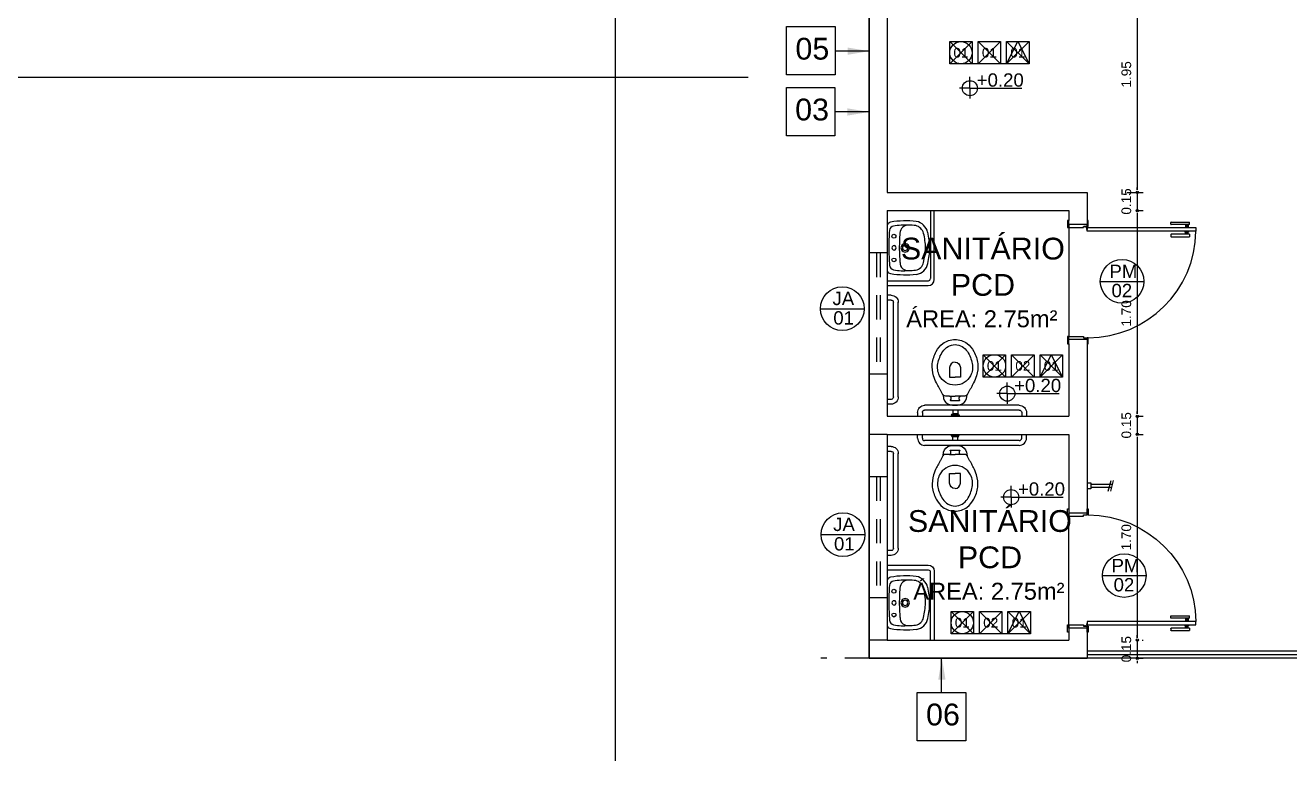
# Model space of a CAD drawing. Header units: millimetres. Extents: x 2125 to 3408, y 1171 to 1686.
# Drawn here: x 2913.12 to 2923.57, y 1518.78 to 1524.86 of the extents above; entities that cross this region are included whole.
import ezdxf
from ezdxf.enums import TextEntityAlignment as Align

# ---------------------------------------------------------------- set-up
doc = ezdxf.new("R2010")
doc.units = ezdxf.units.MM
doc.linetypes.add('CONTORNO_QUADRO_T', pattern=[0.35, 0.2, -0.15])
for name, color, linetype in [('at_Entity', 7, 'Continuous'), ('barras acess', 7, 'Continuous'), ('CALÇADA', 252, 'Continuous'), ('cotas', 7, 'Continuous'), ('ESQUADRIA', 3, 'Continuous'), ('ESQUADRIAS', 7, 'Continuous'), ('JANELA2', 1, 'Continuous'), ('LAYOUT', 7, 'Continuous'), ('Layout_Equipamentos', 7, 'Continuous'), ('linha de corte', 1, 'Continuous'), ('PAREDE', 4, 'Continuous'), ('SAN', 7, 'Continuous'), ('soleira piso', 7, 'Continuous'), ('TEXTO01', 7, 'Continuous'), ('TEXTO02', 3, 'Continuous'), ('TEXTO03', 2, 'Continuous'), ('TEXTO_ESP_FORRO', 62, 'Continuous'), ('TEXTO_ESP_PAREDES', 10, 'Continuous'), ('TEXTO_ESP_PISO', 150, 'Continuous')]:
    doc.layers.add(name, color=color, linetype=linetype)
doc.styles.add('ARIAL', font='sanss___.ttf')
doc.styles.add('ROMANS', font='arial.ttf')
doc.styles.get("Standard").update_dxf_attribs({"font": 'arial.ttf'})
doc.styles.add('TEXTO1', font='swissko.ttf', dxfattribs={"width": 0.6, "height": 0.1})
doc.dimstyles.new('ESCALA 50', dxfattribs={"dimtxt": 0.08, "dimasz": 0.02, "dimexe": 0.05, "dimexo": 0.05, "dimgap": 0.05, "dimtad": 1, "dimlfac": -10, "dimzin": 1, "dimdsep": 46, "dimtxsty": 'ROMANS', "dimblk1": 'PPC', "dimblk2": 'PPC', "dimsah": 1, "dimcen": 0.02, "dimclrd": 7, "dimclre": 7, "dimclrt": 3, "dimadec": 0, "dimazin": 0, "dimtfac": 1, "dimtix": 1, "dimtmove": 1, "dimatfit": 3, "dimldrblk": 'PPC', "dimfxl": 0, "dimtolj": 1, "dimtzin": 12, "dimarcsym": 0})

# ---------------------------------------------------------------- blocks, each defined once
blk = doc.blocks.new('P90_02')
at = {"layer": 'ESQUADRIAS', "color": 2}
for p, q in [((0.025, 0.075), (0.025, 0.975)), ((0.025, 0.975), (0.055, 0.975)), ((0.055, 0.975), (0.055, 0.075)), ((0.055, 0.075), (0.025, 0.075))]:
    blk.add_line(p, q, dxfattribs=at)
at = {"layer": 'ESQUADRIAS', "color": 3, "linetype": 'Continuous'}
for p, q in [((-0.02, 0.77), (-0.02, 0.921)), ((0, 0.921), (0, 0.77)), ((0.023, 0.88), (0.023, 0.92)), ((0.057, 0.88), (0.057, 0.92)), ((0.08, 0.921), (0.08, 0.77)), ((0.1, 0.77), (0.1, 0.921)), ((-0.003, 0.767), (-0.017, 0.767)), ((0.083, 0.767), (0.097, 0.767))]:
    blk.add_line(p, q, dxfattribs=at)
at = {"layer": 'ESQUADRIAS', "color": 3}
for p, q in [((0, 0.921), (-0.02, 0.921)), ((0, 0.91), (0.023, 0.91)), ((0, 0.9), (0.023, 0.9)), ((0, 0.89), (0.023, 0.89)), ((0.023, 0.92), (0.025, 0.92)), ((0.023, 0.88), (0.025, 0.88)), ((0.057, 0.92), (0.055, 0.92)), ((0.057, 0.88), (0.055, 0.88)), ((0.08, 0.91), (0.057, 0.91)), ((0.08, 0.9), (0.057, 0.9)), ((0.08, 0.89), (0.057, 0.89)), ((0.08, 0.921), (0.1, 0.921))]:
    blk.add_line(p, q, dxfattribs=at)
at = {"layer": 'ESQUADRIAS'}
for p, q in [((0.016, 0.059), (0.016, 0.062)), ((0.032, 0.074), (0.029, 0.074))]:
    blk.add_line(p, q, dxfattribs=at)
at = {"layer": 'ESQUADRIAS', "color": 3}
for points in [[(0.015, 0.085), (-0.035, 0.085), (-0.035, 0.075), (0.015, 0.075)], [(0.985, 0.085), (0.935, 0.085), (0.935, 0.075), (0.985, 0.075)], [(0.025, -0.075), (0, -0.075), (-0.035, -0.075), (-0.035, -0.085), (0.025, -0.085)], [(0.985, -0.075), (0.925, -0.075), (0.925, -0.085), (0.985, -0.085)]]:
    blk.add_lwpolyline(points, close=True, dxfattribs=at)
at = {"layer": 'ESQUADRIAS', "color": 2}
for points in [[(0.025, 0.045), (0.015, 0.045), (0.015, 0.075), (0, 0.075), (0, -0.075), (0.025, -0.075)], [(0.925, 0.045), (0.935, 0.045), (0.935, 0.075), (0.95, 0.075), (0.95, -0.075), (0.925, -0.075)]]:
    blk.add_lwpolyline(points, close=True, dxfattribs=at)
at = {"layer": 'ESQUADRIAS', "color": 1}
for points in [[(0.016, 0.071, -0.236068), (0.015, 0.073), (0.015, 0.07), (0.015, 0.05), (0.016, 0.05)], [(0.02, 0.074, 0.236068), (0.017, 0.075), (0.02, 0.075), (0.04, 0.075), (0.04, 0.074)]]:
    blk.add_lwpolyline(points, format="xyb", close=True, dxfattribs=at)
at = {"layer": 'ESQUADRIAS'}
for points in [[(0.017, 0.063), (0.016, 0.062), (0.016, 0.062)], [(0.017, 0.058), (0.016, 0.059), (0.016, 0.059)], [(0.017, 0.06), (0.017, 0.06), (0.017, 0.058), (0.017, 0.058), (0.017, 0.063), (0.017, 0.063), (0.017, 0.06), (0.017, 0.06)], [(0.028, 0.073), (0.029, 0.074), (0.029, 0.074)], [(0.03, 0.073), (0.03, 0.073), (0.033, 0.073), (0.033, 0.073), (0.028, 0.073), (0.028, 0.073), (0.03, 0.073), (0.03, 0.073)], [(0.033, 0.073), (0.032, 0.074), (0.032, 0.074)]]:
    blk.add_lwpolyline(points, dxfattribs=at)
at = {"layer": 'ESQUADRIAS', "color": 1}
blk.add_circle((0.017, 0.073), 0.0025, dxfattribs=at)
at = {"layer": 'ESQUADRIAS'}
blk.add_arc((0.043, 0.083), 0.892, 0.1295, 89.2231, dxfattribs=at)
at = {"layer": 'ESQUADRIAS', "color": 3, "linetype": 'Continuous'}
for centre, start, end in [((-0.017, 0.77), 180, 260.5377), ((-0.003, 0.77), 260.5377, 360), ((0.083, 0.77), 180, 279.4623), ((0.097, 0.77), 279.4623, 0)]:
    blk.add_arc(centre, 0.003, start, end, dxfattribs=at)
blk = doc.blocks.new('new block5')
at = {"layer": 'barras acess', "color": 0}
for p, q in [((-0.391, 0.04), (0.391, 0.04)), ((-0.391, 0), (0.391, 0)), ((-0.452, -0.02), (-0.452, -0.051)), ((-0.412, -0.02), (-0.412, -0.051)), ((0.408, -0.02), (0.408, -0.051)), ((0.448, -0.02), (0.448, -0.051))]:
    blk.add_line(p, q, dxfattribs=at)
for centre, radius, start, end in [((-0.392, -0.02), 0.06, 88.8662, 180.134), ((-0.392, -0.02), 0.0201, 87.1138, 179.9486), ((0.39, -0.018), 0.0579, 357.6185, 90.9862), ((0.39, -0.018), 0.0181, 353.5362, 89.508)]:
    blk.add_arc(centre, radius, start, end, dxfattribs=at)
blk = doc.blocks.new('P-9-S')
at = {"layer": 'SAN'}
for points in [[(0.099, -0.143, -0.047116), (0.099, -0.142), (0.095, -0.113, 0.305161), (0.04, -0.06, 0.049506), (0, -0.056, 0.049506), (-0.04, -0.06, 0.305161), (-0.095, -0.113), (-0.099, -0.142, -0.047116), (-0.099, -0.143)], [(0.045, -0.13, -0.414214), (0.035, -0.12), (0.035, -0.107, -0.226163), (0.038, -0.102, 0.733322), (0.035, -0.095), (0, -0.095), (-0.035, -0.095, 0.733322), (-0.038, -0.102, -0.226163), (-0.035, -0.107), (-0.035, -0.12, -0.414214), (-0.045, -0.13)], [(0.045, -0.13), (0.08, -0.13, -0.269143), (0.098, -0.14), (0.099, -0.143, 0.044891), (0.1, -0.143), (0.12, -0.18, -0.036783), (0.132, -0.2, -0.0196), (0.153, -0.24, -0.056836), (0.178, -0.3, -0.089116), (0.188, -0.4, -0.095425), (0.155, -0.5, -0.091656), (0.1, -0.566, -0.16072), (0, -0.6, -0.16072), (-0.1, -0.566, -0.091656), (-0.155, -0.5, -0.095425), (-0.188, -0.4, -0.089116), (-0.178, -0.3, -0.056836), (-0.153, -0.24, -0.0196), (-0.132, -0.2, -0.036783), (-0.12, -0.18), (-0.1, -0.143, 0.044891), (-0.099, -0.143), (-0.098, -0.14, -0.269143), (-0.08, -0.13), (-0.045, -0.13)], [(0, -0.412, -0.394755), (-0.045, -0.368), (-0.045, -0.288), (0, -0.288)], [(0, -0.412, 0.394755), (0.045, -0.368), (0.045, -0.288), (0, -0.288)]]:
    blk.add_lwpolyline(points, format="xyb", dxfattribs=at)
for points in [[(-0.045, -0.13), (0, -0.13)], [(0.045, -0.13), (0, -0.13)]]:
    blk.add_lwpolyline(points, dxfattribs=at)
blk.add_lwpolyline([(-0.128, -0.3, -0.278895), (0, -0.222, -0.278895), (0.128, -0.3, -0.167831), (0.142, -0.4, -0.098952), (0.102, -0.5, -0.247323), (0, -0.557, -0.247323), (-0.102, -0.5, -0.098952), (-0.142, -0.4, -0.167831)], format="xyb", close=True, dxfattribs=at)
at = {"flags": 3}
blk.add_attdef('CODIGO', text='', height=0.024, dxfattribs=at).set_placement((0, 0), align=Align.MIDDLE)
blk = doc.blocks.new('new block6')
at = {"layer": 'at_Entity', "color": 0}
for p, q in [((-0.032, -0.011), (-0.032, 0)), ((0.03, -0.008), (0.03, 0)), ((0.03, -0.008), (-0.032, -0.008)), ((-0.021, -0.051), (-0.021, -0.021)), ((0.019, -0.021), (-0.021, -0.021)), ((0.019, -0.051), (0.019, -0.021))]:
    blk.add_line(p, q, dxfattribs=at)
for centre, radius, start, end in [((-0.018, -0.008), 0.0136, 186.9665, 257.5809), ((0.016, -0.008), 0.0138, 280.9359, 356.4443)]:
    blk.add_arc(centre, radius, start, end, dxfattribs=at)
blk = doc.blocks.new('new block7')
at = {"layer": 'Layout_Equipamentos'}
for p, q in [((0, 0.051), (0.032, 0.051)), ((0.032, 0), (0, 0)), ((0.032, 0.051), (0.032, 0)), ((0.032, 0.04), (0.212, 0.04)), ((0.205, 0.011), (0.032, 0.011)), ((0.176, -0.019), (0.199, 0.07)), ((0.197, -0.019), (0.22, 0.07))]:
    blk.add_line(p, q, dxfattribs=at)
blk = doc.blocks.new('new block8')
at = {"layer": 'at_Entity', "color": 0}
for p, q in [((0, 0), (-0.339, 0)), ((0, 0.04), (-0.337, 0.04))]:
    blk.add_line(p, q, dxfattribs=at)
at = {"layer": 'at_Entity', "color": 7}
for p, q in [((-0.387, -0.01), (-0.387, -0.58)), ((-0.356, -0.58), (-0.356, -0.017))]:
    blk.add_line(p, q, dxfattribs=at)
at = {"layer": 'at_Entity'}
blk.add_arc((-0.337, -0.01), 0.05, 90, 180, dxfattribs=at)
at = {"layer": 'at_Entity', "color": 7}
blk.add_arc((-0.338, -0.017), 0.0172, 91.789, 179.0886, dxfattribs=at)
blk = doc.blocks.new('new block12')
at = {"layer": 'at_Entity', "color": 0}
for p, q in [((-0.19, 0), (0, 0)), ((-0.114, 0.055), (-0.108, 0.066)), ((-0.108, 0.042), (-0.114, 0.055)), ((-0.108, 0.066), (-0.097, 0.072)), ((-0.097, 0.036), (-0.108, 0.042)), ((-0.097, 0.072), (-0.085, 0.066)), ((-0.085, 0.042), (-0.097, 0.036)), ((-0.085, 0.066), (-0.08, 0.055)), ((-0.08, 0.055), (-0.085, 0.042)), ((-0.063, 0), (0.125, 0)), ((0, 0), (0.193, 0)), ((0.083, 0.055), (0.087, 0.066)), ((0.087, 0.042), (0.083, 0.055)), ((0.087, 0.066), (0.099, 0.072)), ((0.099, 0.036), (0.087, 0.042)), ((0.099, 0.072), (0.11, 0.066)), ((0.11, 0.042), (0.099, 0.036)), ((0.11, 0.066), (0.116, 0.055)), ((0.116, 0.055), (0.11, 0.042))]:
    blk.add_line(p, q, dxfattribs=at)
for centre, radius, start, end in [((-0.104, 0.219), 0.117, 102.514, 169.9443), ((-0.012, -0.125), 0.474, 88.698, 104.4219), ((0.014, -0.261), 0.577, 91.3524, 103.5038), ((0.01, -0.125), 0.474, 75.6368, 91.3415), ((-0.013, -0.257), 0.572, 76.4579, 88.6966), ((0.108, 0.225), 0.111, 7.7196, 79.5925), ((0.53, 0.153), 0.754, 173.4134, 189.6929), ((0.123, 0.188), 0.311, 171.3221, 181.8265), ((-0.102, 0.216), 0.0847, 102.9461, 167.2809), ((0.105, 0.222), 0.0784, 8.4194, 78.3837), ((-0.133, 0.188), 0.319, 357.9946, 8.1696), ((-0.531, 0.154), 0.753, 350.2791, 6.5765), ((0.425, 0.149), 0.614, 177.3231, 189.2415), ((-0.117, 0.174), 0.0716, 176.6025, 219.5997), ((-0.121, 0.171), 0.0667, 220.3438, 269.4487), ((0.002, 1.574), 1.475, 265.1896, 269.9391), ((-0.001, 0.147), 0.0349, 150.0032, 209.9968), ((-0.001, 0.147), 0.0349, 90, 149.9929), ((-0.001, 0.147), 0.0349, 209.9968, 269.9993), ((-0.001, 0.147), 0.0222, 90, 180), ((-0.001, 0.147), 0.0222, 180, 270), ((-0.001, 0.147), 0.0349, 29.9968, 89.9993), ((-0.001, 0.147), 0.0222, 360, 90), ((-0.001, 0.147), 0.0222, 270.0097, 360), ((-0.001, 0.147), 0.0349, 270, 329.9929), ((-0.001, 1.452), 1.353, 270.0208, 275.0951), ((-0.001, 0.147), 0.0349, 330.0032, 29.9968), ((0.123, 0.168), 0.0631, 266.7732, 320.7547), ((0.108, 0.173), 0.0781, 324.6525, 2.8394), ((-0.262, 0.132), 0.45, 349.782, 5.7972), ((-0.165, 0.045), 0.0522, 200.5417, 238.93), ((-0.143, 0.057), 0.0385, 188.7558, 265.6127), ((-0.007, 1.728), 1.716, 265.3753, 270.2103), ((-0.001, 0.056), 0.018, 150.0128, 209.9872), ((-0.001, 0.056), 0.018, 90, 150.0398), ((-0.001, 0.056), 0.018, 210.0191, 270.0367), ((-0.001, 0.056), 0.018, 30.0191, 90.0367), ((-0.001, 0.056), 0.018, 270, 330.0398), ((-0.001, 1.892), 1.879, 270, 274.4144), ((-0.001, 0.056), 0.018, 330.0128, 29.9872), ((0.141, 0.059), 0.0402, 273.114, 350.3928), ((0.174, 0.034), 0.0386, 297.8673, 348.5693)]:
    blk.add_arc(centre, radius, start, end, dxfattribs=at)
blk = doc.blocks.new('Esp_Pis_Par_For_Esc100')
at = {"layer": 'DEFPOINTS'}
for p, q in [((0, 0.37), (0.37, 0)), ((0.37, 0.37), (0, 0)), ((0.47, 0.37), (0.84, 0)), ((0.84, 0.37), (0.47, 0)), ((0.94, 0.37), (1.31, 0)), ((1.31, 0.37), (0.94, 0)), ((0.47, 0), (0.37, 0)), ((0.94, 0), (0.84, 0))]:
    blk.add_line(p, q, dxfattribs=at)
for points in [[(0.37, 0.37), (0.37, 0), (0, 0), (0, 0.37)], [(1.31, 0.37), (1.31, 0), (0.94, 0), (0.94, 0.37)]]:
    blk.add_lwpolyline(points, close=True, dxfattribs=at)
at = {"layer": 'TEXTO_ESP_FORRO'}
blk.add_lwpolyline([(0.94, 0), (1.125, 0.37), (1.31, 0)], close=True, dxfattribs=at)
at = {"layer": 'TEXTO_ESP_PAREDES'}
blk.add_lwpolyline([(0.84, 0.37), (0.84, 0), (0.47, 0), (0.47, 0.37)], close=True, dxfattribs=at)
at = {"layer": 'TEXTO_ESP_PISO'}
blk.add_circle((0.185, 0.185), 0.185, dxfattribs=at)
at = {"layer": 'TEXTO_ESP_FORRO', "color": 3, "linetype": 'ByBlock', "style": 'ARIAL', "text_generation_flag": 6}
blk.add_attdef('FOR', text='', height=0.16, rotation=180, dxfattribs=at).set_placement((1.125, 0.185), align=Align.MIDDLE_CENTER)
at = {"layer": 'TEXTO_ESP_PAREDES', "color": 3, "linetype": 'ByBlock', "ltscale": 0.0001, "style": 'ARIAL', "text_generation_flag": 6}
blk.add_attdef('PAR', text='', height=0.16, rotation=180, dxfattribs=at).set_placement((0.655, 0.185), align=Align.MIDDLE_CENTER)
at = {"layer": 'TEXTO_ESP_PISO', "color": 3, "linetype": 'ByBlock', "style": 'ARIAL', "text_generation_flag": 6}
blk.add_attdef('PIS', text='', height=0.16, rotation=180, dxfattribs=at).set_placement((0.185, 0.185), align=Align.MIDDLE_CENTER)
blk = doc.blocks.new('new block4')
at = {"layer": 'TEXTO01'}
h = blk.add_hatch(dxfattribs=at)
h.set_pattern_fill('ANGLE', color=256)
h.set_pattern_definition([(0, (-2260.456, -913.906), (0, 6.985), [5.08, -1.905]), (90, (-2260.456, -913.906), (-6.985, 4e-16), [5.08, -1.905])])
h.paths.add_polyline_path([(0, 0), (0, -0.062, 0.414214), (0.062, 0)])
h.paths.add_polyline_path([(0, 0), (0, 0.062, 0.414214), (-0.062, 0)])
for q in [(-0.086, 0), (0, 0.093), (0.429, 0), (0, -0.085)]:
    blk.add_line((0, 0), q, dxfattribs=at)
blk.add_circle((0, 0), 0.0624, dxfattribs=at)
blk = doc.blocks.new('PPC')
at = {"color": 2}
blk.add_circle((0, 0), 0.5, dxfattribs=at)
blk = doc.blocks.new('*D1032')
at = {"color": 7, "lineweight": -2, "transparency": 16777216}
for p, q in [((2922.207, 1525.431), (2922.362, 1525.431)), ((2922.312, 1525.411), (2922.312, 1523.501)), ((2922.312, 1523.481), (2922.362, 1523.481))]:
    blk.add_line(p, q, dxfattribs=at)
at = {"layer": 'DEFPOINTS', "color": 0, "transparency": 16777216}
for p in [(2922.157, 1525.431), (2922.262, 1523.481), (2922.312, 1523.481)]:
    blk.add_point(p, dxfattribs=at)
at = {"color": 7, "lineweight": -2, "transparency": 16777216, "xscale": 0.02, "yscale": 0.02, "zscale": 0.02}
for p, rotation in [((2922.312, 1525.431), 90), ((2922.312, 1523.481), 270)]:
    blk.add_blockref('PPC', p, dxfattribs=dict(at, rotation=rotation))
at = {"color": 3, "transparency": 16777216, "insert": (2922.222, 1524.456), "char_height": 0.08, "attachment_point": 5, "rotation": 90, "style": 'ROMANS'}
blk.add_mtext('\\A1;1.95', dxfattribs=at)
blk = doc.blocks.new('*D1033')
at = {"color": 7, "lineweight": -2, "transparency": 16777216}
for p, q in [((2922.227, 1523.481), (2922.362, 1523.481)), ((2922.312, 1523.501), (2922.312, 1523.521)), ((2922.312, 1523.481), (2922.312, 1523.331)), ((2922.312, 1523.331), (2922.362, 1523.331)), ((2922.312, 1523.311), (2922.312, 1523.291))]:
    blk.add_line(p, q, dxfattribs=at)
at = {"layer": 'DEFPOINTS', "color": 0, "transparency": 16777216}
for p in [(2922.177, 1523.481), (2922.262, 1523.331), (2922.312, 1523.331)]:
    blk.add_point(p, dxfattribs=at)
at = {"color": 7, "lineweight": -2, "transparency": 16777216, "xscale": 0.02, "yscale": 0.02, "zscale": 0.02}
for p, rotation in [((2922.312, 1523.481), 270), ((2922.312, 1523.331), 90)]:
    blk.add_blockref('PPC', p, dxfattribs=dict(at, rotation=rotation))
at = {"color": 3, "transparency": 16777216, "insert": (2922.222, 1523.406), "char_height": 0.08, "attachment_point": 5, "rotation": 90, "style": 'ROMANS'}
blk.add_mtext('\\A1;0.15', dxfattribs=at)
blk = doc.blocks.new('*D1034')
at = {"color": 7, "lineweight": -2, "transparency": 16777216}
for p, q in [((2922.312, 1523.331), (2922.362, 1523.331)), ((2922.312, 1523.311), (2922.312, 1521.651)), ((2922.312, 1521.631), (2922.362, 1521.631))]:
    blk.add_line(p, q, dxfattribs=at)
at = {"layer": 'DEFPOINTS', "color": 0, "transparency": 16777216}
for p in [(2922.262, 1523.331), (2922.262, 1521.631), (2922.312, 1521.631)]:
    blk.add_point(p, dxfattribs=at)
at = {"color": 7, "lineweight": -2, "transparency": 16777216, "xscale": 0.02, "yscale": 0.02, "zscale": 0.02}
for p, rotation in [((2922.312, 1523.331), 90), ((2922.312, 1521.631), 270)]:
    blk.add_blockref('PPC', p, dxfattribs=dict(at, rotation=rotation))
at = {"color": 3, "transparency": 16777216, "insert": (2922.222, 1522.481), "char_height": 0.08, "attachment_point": 5, "rotation": 90, "style": 'ROMANS'}
blk.add_mtext('\\A1;1.70', dxfattribs=at)
blk = doc.blocks.new('*D1035')
at = {"color": 7, "lineweight": -2, "transparency": 16777216}
for p, q in [((2922.312, 1521.651), (2922.312, 1521.671)), ((2922.312, 1521.631), (2922.362, 1521.631)), ((2922.312, 1521.631), (2922.312, 1521.481)), ((2922.312, 1521.481), (2922.362, 1521.481)), ((2922.312, 1521.461), (2922.312, 1521.441))]:
    blk.add_line(p, q, dxfattribs=at)
at = {"layer": 'DEFPOINTS', "color": 0, "transparency": 16777216}
for p in [(2922.262, 1521.631), (2922.262, 1521.481), (2922.312, 1521.481)]:
    blk.add_point(p, dxfattribs=at)
at = {"color": 7, "lineweight": -2, "transparency": 16777216, "xscale": 0.02, "yscale": 0.02, "zscale": 0.02}
for p, rotation in [((2922.312, 1521.631), 270), ((2922.312, 1521.481), 90)]:
    blk.add_blockref('PPC', p, dxfattribs=dict(at, rotation=rotation))
at = {"color": 3, "transparency": 16777216, "insert": (2922.222, 1521.556), "char_height": 0.08, "attachment_point": 5, "rotation": 90, "style": 'ROMANS'}
blk.add_mtext('\\A1;0.15', dxfattribs=at)
blk = doc.blocks.new('*D1036')
at = {"color": 7, "lineweight": -2, "transparency": 16777216}
for p, q in [((2922.312, 1521.481), (2922.362, 1521.481)), ((2922.312, 1521.461), (2922.312, 1519.801)), ((2922.352, 1519.781), (2922.362, 1519.781))]:
    blk.add_line(p, q, dxfattribs=at)
at = {"layer": 'DEFPOINTS', "color": 0, "transparency": 16777216}
for p in [(2922.262, 1521.481), (2922.302, 1519.781), (2922.312, 1519.781)]:
    blk.add_point(p, dxfattribs=at)
at = {"color": 7, "lineweight": -2, "transparency": 16777216, "xscale": 0.02, "yscale": 0.02, "zscale": 0.02}
for p, rotation in [((2922.312, 1521.481), 90), ((2922.312, 1519.781), 270)]:
    blk.add_blockref('PPC', p, dxfattribs=dict(at, rotation=rotation))
at = {"color": 3, "transparency": 16777216, "insert": (2922.222, 1520.631), "char_height": 0.08, "attachment_point": 5, "rotation": 90, "style": 'ROMANS'}
blk.add_mtext('\\A1;1.70', dxfattribs=at)
blk = doc.blocks.new('*D1037')
at = {"color": 7, "lineweight": -2, "transparency": 16777216}
for p, q in [((2922.312, 1519.801), (2922.312, 1519.821)), ((2922.312, 1519.781), (2922.312, 1519.631)), ((2922.352, 1519.781), (2922.362, 1519.781)), ((2922.31, 1519.631), (2922.362, 1519.631)), ((2922.312, 1519.611), (2922.312, 1519.591))]:
    blk.add_line(p, q, dxfattribs=at)
at = {"layer": 'DEFPOINTS', "color": 0, "transparency": 16777216}
for p in [(2922.302, 1519.781), (2922.26, 1519.631), (2922.312, 1519.631)]:
    blk.add_point(p, dxfattribs=at)
at = {"color": 7, "lineweight": -2, "transparency": 16777216, "xscale": 0.02, "yscale": 0.02, "zscale": 0.02}
for p, rotation in [((2922.312, 1519.781), 270), ((2922.312, 1519.631), 90)]:
    blk.add_blockref('PPC', p, dxfattribs=dict(at, rotation=rotation))
at = {"color": 3, "transparency": 16777216, "insert": (2922.222, 1519.706), "char_height": 0.08, "attachment_point": 5, "rotation": 90, "style": 'ROMANS'}
blk.add_mtext('\\A1;0.15', dxfattribs=at)

msp = doc.modelspace()

# ---------------------------------------------------------------- linework, layer by layer
for p, q in [((2917.9975, 1536.6494), (2917.9975, 1518.7844)), ((2919.8149, 1524.6512), (2920.0967, 1524.6512)), ((2919.8126, 1524.1487), (2920.0945, 1524.1487)), ((2920.2467, 1521.481), (2920.0967, 1521.481)), ((2920.2467, 1519.781), (2920.0967, 1519.781)), ((2921.8967, 1519.6926), (2929.0967, 1519.6926)), ((2920.6942, 1519.3491), (2920.6942, 1519.631)), ((2921.8967, 1519.6626), (2929.0967, 1519.6626))]:
    msp.add_line(p, q)
msp.add_lwpolyline([(2909.9467, 1523.431), (2907.7936, 1523.431), (2907.7936, 1535.031), (2941.0467, 1535.031), (2941.0467, 1519.631), (2920.0967, 1519.631), (2920.0967, 1525.431), (2909.9467, 1525.431), (2909.9467, 1523.431)])
for points in [[(2919.4149, 1524.8512), (2919.8149, 1524.8512), (2919.8149, 1524.4512), (2919.4149, 1524.4512)], [(2919.4126, 1524.3487), (2919.8126, 1524.3487), (2919.8126, 1523.9487), (2919.4126, 1523.9487)], [(2920.4942, 1519.3491), (2920.8942, 1519.3491), (2920.8942, 1518.9491), (2920.4942, 1518.9491)]]:
    msp.add_lwpolyline(points, close=True)
at = {"layer": 'CALÇADA', "linetype": 'Continuous'}
msp.add_line((2919.0967, 1524.431), (2912.7467, 1524.431), dxfattribs=at)
at = {"layer": 'ESQUADRIA', "linetype": 'CONTORNO_QUADRO_T'}
for p, q in [((2920.1567, 1522.981), (2920.1567, 1521.9777)), ((2920.1867, 1522.981), (2920.1867, 1521.9777)), ((2920.1567, 1521.131), (2920.1567, 1520.131)), ((2920.1867, 1521.131), (2920.1867, 1520.131))]:
    msp.add_line(p, q, dxfattribs=at)
at = {"layer": 'JANELA2'}
for p, q in [((2920.2467, 1522.981), (2920.0967, 1522.981)), ((2920.2467, 1521.9777), (2920.0967, 1521.9777)), ((2920.2467, 1521.131), (2920.0967, 1521.131)), ((2920.2467, 1520.131), (2920.0967, 1520.131))]:
    msp.add_line(p, q, dxfattribs=at)
at = {"layer": 'LAYOUT'}
for points in [[(2919.919, 1524.678), (2920.099, 1524.648), (2919.919, 1524.618)], [(2919.9167, 1524.1754), (2920.0967, 1524.1454), (2919.9167, 1524.1154)], [(2920.6675, 1519.4532), (2920.6975, 1519.6332), (2920.7275, 1519.4532)]]:
    msp.add_solid(points, dxfattribs=at)
at = {"layer": 'linha de corte', "color": 2, "linetype": 'CONTORNO_QUADRO_T'}
msp.add_line((2920.0967, 1519.631), (2919.6967, 1519.631), dxfattribs=at)
at = {"layer": 'PAREDE', "linetype": 'Continuous'}
for p, q in [((2920.2467, 1529.081), (2920.2467, 1523.481)), ((2920.0967, 1525.431), (2920.0967, 1519.631)), ((2921.8967, 1523.481), (2921.8967, 1523.2494)), ((2920.2467, 1523.331), (2920.2467, 1521.631)), ((2921.7467, 1523.331), (2921.7467, 1523.2494)), ((2921.7467, 1522.2294), (2921.7467, 1521.631)), ((2921.8967, 1522.2294), (2921.8967, 1520.866)), ((2920.2467, 1521.481), (2920.2467, 1519.781)), ((2921.7467, 1521.481), (2921.7467, 1520.866)), ((2921.7467, 1519.846), (2921.7467, 1519.781)), ((2921.8967, 1519.846), (2921.8967, 1519.631))]:
    msp.add_line(p, q, dxfattribs=at)
at = {"layer": 'PAREDE'}
for p, q in [((2920.2467, 1523.481), (2921.8967, 1523.481)), ((2920.2467, 1523.331), (2921.7467, 1523.331)), ((2920.2467, 1521.631), (2921.7467, 1521.631)), ((2920.2467, 1521.481), (2921.7467, 1521.481)), ((2920.2467, 1519.781), (2921.7467, 1519.781)), ((2920.0967, 1519.631), (2921.8967, 1519.631))]:
    msp.add_line(p, q, dxfattribs=at)
at = {"layer": 'soleira piso'}
for p, q in [((2921.7467, 1523.1894), (2921.7467, 1522.2894)), ((2921.7467, 1519.906), (2921.7467, 1520.806))]:
    msp.add_line(p, q, dxfattribs=at)
at = {"layer": 'TEXTO01'}
for p, q in [((2922.0065, 1522.7456), (2922.3672, 1522.7456)), ((2919.6944, 1522.5199), (2920.0552, 1522.5199)), ((2919.6999, 1520.6528), (2920.0607, 1520.6528)), ((2922.0239, 1520.3142), (2922.3847, 1520.3142))]:
    msp.add_line(p, q, dxfattribs=at)
for centre in [(2922.1869, 1522.7456), (2919.8748, 1522.5199), (2919.8803, 1520.6528), (2922.2043, 1520.3142)]:
    msp.add_circle(centre, 0.1804, dxfattribs=at)

# ---------------------------------------------------------------- block references
at = {"layer": 'barras acess', "xscale": -1, "rotation": 270}
for p in [(2920.2975, 1522.1827), (2920.2975, 1520.9327)]:
    msp.add_blockref('new block5', p, dxfattribs=at)
at = {"layer": 'barras acess', "xscale": -1}
msp.add_blockref('new block5', (2920.945, 1521.6818), dxfattribs=at)
at = {"layer": 'barras acess', "rotation": 180}
msp.add_blockref('new block5', (2920.945, 1521.4302), dxfattribs=at)
at = {"layer": 'ESQUADRIAS', "rotation": 270}
msp.add_blockref('P90_02', (2921.8217, 1523.2144), dxfattribs=at)
at = {"layer": 'ESQUADRIAS', "xscale": -1, "rotation": 270}
msp.add_blockref('P90_02', (2921.8217, 1519.881), dxfattribs=at)
at = {"layer": 'Layout_Equipamentos'}
for name, p, rotation in [('new block12', (2920.2467, 1523.0217), 270), ('new block8', (2920.2467, 1522.751), 180), ('P-9-S', (2920.8062, 1521.6658), 180), ('new block12', (2920.2467, 1520.0879), 270)]:
    msp.add_blockref(name, p, dxfattribs=dict(at, rotation=rotation))
at = {"layer": 'Layout_Equipamentos', "xscale": -1, "rotation": 180}
msp.add_blockref('new block6', (2920.8091, 1521.631), dxfattribs=at)
at = {"layer": 'Layout_Equipamentos'}
for name, p in [('new block6', (2920.8091, 1521.481)), ('new block7', (2921.8967, 1521.0305))]:
    msp.add_blockref(name, p, dxfattribs=at)
at = {"layer": 'Layout_Equipamentos', "xscale": -1}
for name, p in [('P-9-S', (2920.8062, 1521.4462)), ('new block8', (2920.2467, 1520.361))]:
    msp.add_blockref(name, p, dxfattribs=at)
at = {"layer": 'TEXTO01'}
for p in [(2920.9291, 1524.3417), (2921.238, 1521.8178), (2921.2698, 1520.9621)]:
    msp.add_blockref('new block4', p, dxfattribs=at)
at = {"layer": 'TEXTO02', "xscale": 0.5, "yscale": 0.5, "zscale": 0.5}
for p, values in [((2920.7627, 1524.5428), {'PIS': '01', 'PAR': '01', 'FOR': '01'}), ((2921.0389, 1521.9546), {'PIS': '01', 'PAR': '02', 'FOR': '01'}), ((2920.7738, 1519.8326), {'PIS': '01', 'PAR': '02', 'FOR': '01'})]:
    msp.add_blockref('Esp_Pis_Par_For_Esc100', p, dxfattribs=at).add_auto_attribs(values)

# ---------------------------------------------------------------- texts
at = {"layer": 'cotas', "ltscale": 0.0001, "char_height": 0.11, "width": 0.503613, "attachment_point": 1, "style": 'TEXTO1'}
for insert in [(2920.9171, 1524.4646), (2921.2261, 1521.9406), (2921.2579, 1521.0849)]:
    msp.add_mtext('\\pi0.06832;{\\fSansSerif|b0|i0|c2|p2;\\W1;+0.20}', dxfattribs=dict(at, insert=insert))
at = {"layer": 'TEXTO01', "ltscale": 0.0001, "char_height": 0.11, "width": 0.330365, "attachment_point": 1, "style": 'TEXTO1'}
for s, insert in [('{\\fSansSerif|b0|i0|c2|p2;\\W1;PM}', (2922.0821, 1522.8835)), ('{\\fSansSerif|b0|i0|c2|p2;\\W1;02}', (2922.0992, 1522.725)), ('{\\fSansSerif|b0|i0|c2|p2;\\W1;JA}', (2919.7937, 1522.6594)), ('{\\fSansSerif|b0|i0|c2|p2;\\W1;01}', (2919.8004, 1522.4988)), ('{\\fSansSerif|b0|i0|c2|p2;\\W1;JA}', (2919.7992, 1520.7923)), ('{\\fSansSerif|b0|i0|c2|p2;\\W1;01}', (2919.806, 1520.6317)), ('{\\fSansSerif|b0|i0|c2|p2;\\W1;PM}', (2922.0995, 1520.4522)), ('{\\fSansSerif|b0|i0|c2|p2;\\W1;02}', (2922.1166, 1520.2937))]:
    msp.add_mtext(s, dxfattribs=dict(at, insert=insert))
at = {"layer": 'TEXTO02', "ltscale": 0.0001, "char_height": 0.18, "attachment_point": 1}
for s, insert in [('05', (2919.4874, 1524.7583)), ('03', (2919.4851, 1524.2558)), ('06', (2920.5667, 1519.2562))]:
    msp.add_mtext(s, dxfattribs=dict(at, insert=insert))
at = {"layer": 'TEXTO03', "ltscale": 0.0001, "char_height": 0.12, "width": 3.592802, "attachment_point": 1, "style": 'TEXTO1'}
for insert in [(2919.2174, 1523.1064), (2919.2757, 1520.8552)]:
    msp.add_mtext('\\pi1.1413;{\\fSansSerif|b0|i0|c2|p2;\\H1.5x;\\W1;\\C2;SANITÁRIO\\P\\pi1.5538;PCD\\P\\pi1.1854;\\H0.77777x;\\C3;ÁREA: 2.75m²}', dxfattribs=dict(at, insert=insert))

# ---------------------------------------------------------------- dimensions: what is measured, and where the dimension line sits
for base, p1, p2, picture, middle in [((2922.3124, 1523.481), (2922.1569, 1525.431), (2922.2624, 1523.481), '*D1032', (2922.2215, 1524.456)), ((2922.3124, 1523.331), (2922.177, 1523.481), (2922.2624, 1523.331), '*D1033', (2922.2215, 1523.406)), ((2922.3124, 1521.631), (2922.2624, 1523.331), (2922.2624, 1521.631), '*D1034', (2922.2215, 1522.481)), ((2922.3124, 1521.481), (2922.2624, 1521.631), (2922.2624, 1521.481), '*D1035', (2922.2215, 1521.556)), ((2922.3124, 1519.781), (2922.2624, 1521.481), (2922.3024, 1519.781), '*D1036', (2922.2215, 1520.631)), ((2922.3124, 1519.631), (2922.3024, 1519.781), (2922.26, 1519.631), '*D1037', (2922.2215, 1519.706))]:
    dim = msp.add_linear_dim(base=base, p1=p1, p2=p2, angle=90, dimstyle='ESCALA 50')
    dim.commit()
    dim.dimension.update_dxf_attribs({"geometry": picture, "text_midpoint": middle})

doc.saveas('drawing.dxf')
